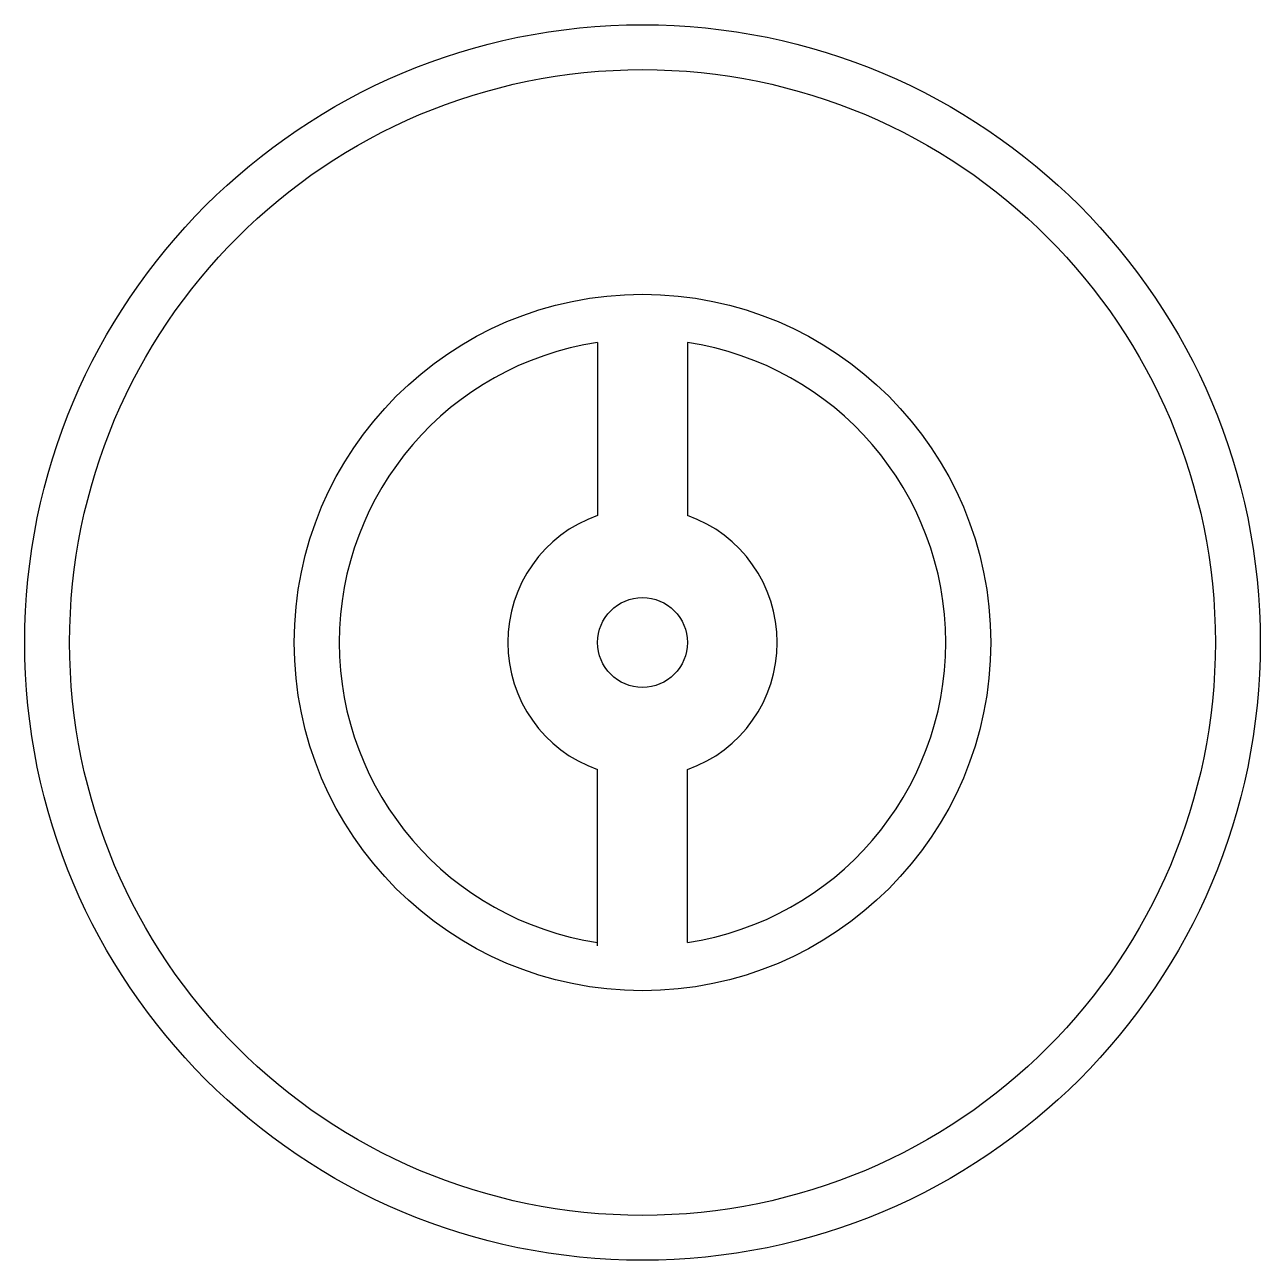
# Model space of a CAD drawing. Header units: millimetres. Extents: x 0 to 27.5, y 0 to 27.5.
import ezdxf

# ---------------------------------------------------------------- set-up
doc = ezdxf.new("R2010")
doc.units = ezdxf.units.MM
doc.layers.add('Comp-sub', color=6, linetype='Continuous')

# ---------------------------------------------------------------- blocks, each defined once
blk = doc.blocks.new('TV-KHC')
at = {"layer": 'Comp-sub'}
for points in [[(-1, 6.676), (-1, 2.828)], [(1, 6.676), (1, 2.828)], [(-1, -6.75), (-1, -2.828)], [(1, -6.676), (1, -2.828)]]:
    blk.add_lwpolyline(points, dxfattribs=at)
for radius in [13.75, 12.75, 7.75, 1]:
    blk.add_circle((0, 0), radius, dxfattribs=at)
for radius, start, end in [(6.75, 98.5196, 261.4804), (6.75, 278.5196, 81.4804), (3, 109.4712, 250.5288), (3, 289.4712, 70.5288)]:
    blk.add_arc((0, 0), radius, start, end, dxfattribs=at)

msp = doc.modelspace()

# ---------------------------------------------------------------- block references
msp.add_blockref('TV-KHC', (13.75, 13.75))

doc.saveas('drawing.dxf')
